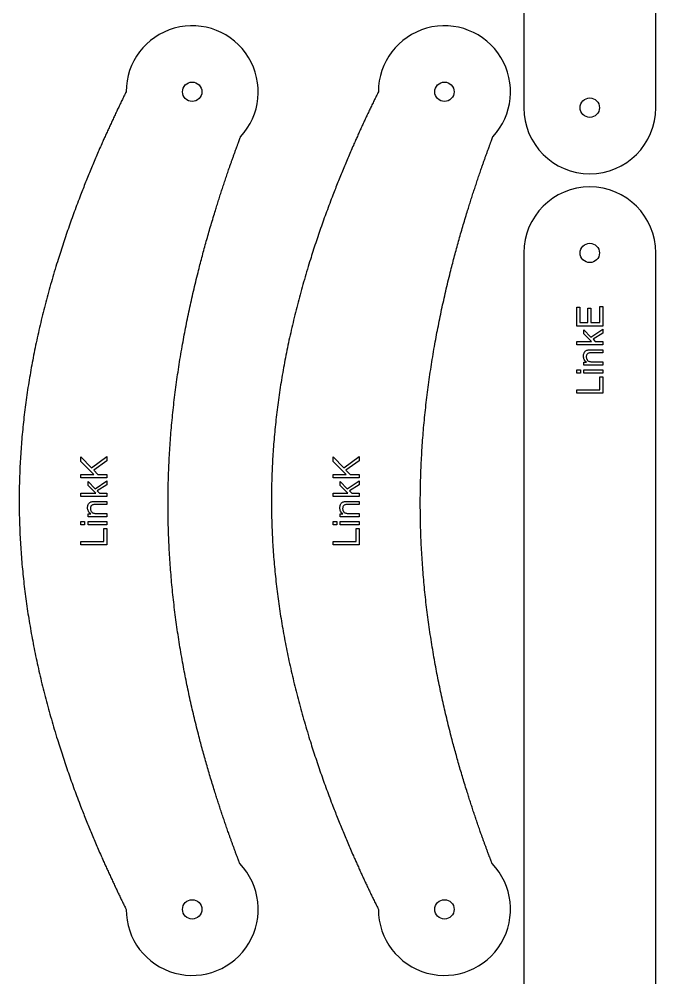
# Model space of a CAD drawing. Header units: millimetres. Extents: x 18 to 1182, y 18 to 1182.
# Drawn here: x 892.8 to 1182, y 454.3 to 889.8 of the extents above; entities that cross this region are included whole.
import ezdxf

# ---------------------------------------------------------------- set-up
doc = ezdxf.new("R2010")
doc.units = ezdxf.units.MM
doc.layers.add('cut', color=5, linetype='Continuous', true_color=0x0000ff)
doc.layers.add('line engraving', color=1, linetype='Continuous', true_color=0xff0000)

msp = doc.modelspace()

# ---------------------------------------------------------------- linework, layer by layer
at = {"layer": 'cut', "color": 5, "true_color": 0x0000ff}
for points in [[(1121.98, 1149.6), (1121.98, 849.6, 1), (1181.98, 849.6), (1181.98, 1149.6, 1)], [(1121.98, 783.6), (1121.98, 448.8, 1), (1181.98, 448.8), (1181.98, 783.6, 1)]]:
    msp.add_lwpolyline(points, format="xyb", close=True, dxfattribs=at)
for centre in [(971.39, 856.81), (1085.98, 856.81), (1151.98, 849.6), (1151.98, 783.6), (971.39, 485.41), (1085.98, 485.41)]:
    msp.add_circle(centre, 4.4, dxfattribs=at)
for centre, start, end in [((971.39, 856.81), -42.939, 180), ((1085.98, 856.81), -42.939, 180), ((971.39, 485.41), -180, 43.8887), ((1085.98, 485.41), -180, 43.8887)]:
    msp.add_arc(centre, 30, start, end, dxfattribs=at)
for points in [[(941.39, 856.81), (937.71, 849.38), (930.66, 834.52), (921.05, 812.24), (910.21, 782.53), (900.14, 745.39), (893.88, 708.25), (891.74, 671.11), (893.88, 633.97), (900.14, 596.83), (910.21, 559.69), (921.05, 529.98), (930.66, 507.69), (937.71, 492.84), (941.39, 485.41)], [(1055.98, 856.81), (1052.29, 849.38), (1045.24, 834.52), (1035.64, 812.24), (1024.79, 782.53), (1014.73, 745.39), (1008.47, 708.25), (1006.33, 671.11), (1008.47, 633.97), (1014.73, 596.83), (1024.79, 559.69), (1035.64, 529.98), (1045.24, 507.69), (1052.29, 492.84), (1055.98, 485.41)]]:
    msp.add_open_spline(points, degree=5, dxfattribs=at)
for points in [[(993.01, 506.21), (991.8, 509.39), (987.87, 519.93), (981.67, 537.83), (974.1, 563.11), (966.57, 595.83), (961.31, 632.82), (959.52, 669.91), (961.35, 707.1), (966.64, 744.39), (974.21, 777.71), (981.83, 803.6), (988.08, 822.02), (992.08, 832.95), (993.36, 836.37)], [(1107.6, 506.21), (1106.38, 509.39), (1102.45, 519.93), (1096.25, 537.83), (1088.68, 563.11), (1081.16, 595.83), (1075.89, 632.82), (1074.11, 669.91), (1075.93, 707.1), (1081.23, 744.39), (1088.79, 777.71), (1096.41, 803.6), (1102.66, 822.02), (1106.66, 832.95), (1107.94, 836.37)]]:
    msp.add_open_spline(points, degree=5, knots=[-0.9433543, -0.9433543, -0.9433543, -0.9433543, -0.9433543, -0.9433543, -0.9, -0.8, -0.7, -0.6, -0.5, -0.4, -0.3, -0.2, -0.1, -0.0544049, -0.0544049, -0.0544049, -0.0544049, -0.0544049, -0.0544049], dxfattribs=at)
at = {"layer": 'line engraving', "color": 1, "true_color": 0xff0000}
for points in [[(1157.91, 750.39), (1146.05, 750.39), (1146.05, 758.97), (1147.45, 758.97), (1147.45, 751.96), (1151.08, 751.96), (1151.08, 758.52), (1152.47, 758.52), (1152.47, 751.96), (1156.51, 751.96), (1156.51, 759.24), (1157.91, 759.24), (1157.91, 750.39)], [(1157.91, 741.9), (1146.05, 741.9), (1146.05, 743.36), (1152.81, 743.36), (1149.32, 746.8), (1149.32, 748.69), (1152.5, 745.4), (1157.91, 749.02), (1157.91, 747.22), (1153.52, 744.38), (1154.5, 743.36), (1157.91, 743.36), (1157.91, 741.9)], [(1157.91, 732.68), (1149.32, 732.68), (1149.32, 733.99), (1150.54, 733.99), (1150.21, 734.24), (1149.92, 734.51), (1149.68, 734.82), (1149.48, 735.15), (1149.32, 735.5), (1149.21, 735.88), (1149.15, 736.29), (1149.12, 736.72), (1149.14, 737.1), (1149.19, 737.47), (1149.28, 737.82), (1149.4, 738.15), (1149.55, 738.46), (1149.72, 738.72), (1149.92, 738.94), (1150.13, 739.13), (1150.37, 739.28), (1150.63, 739.4), (1150.91, 739.5), (1151.21, 739.58), (1151.45, 739.61), (1151.77, 739.64), (1152.16, 739.65), (1152.63, 739.66), (1157.91, 739.66), (1157.91, 738.2), (1152.68, 738.2), (1152.27, 738.19), (1151.9, 738.16), (1151.6, 738.11), (1151.35, 738.03), (1151.14, 737.93), (1150.96, 737.8), (1150.79, 737.63), (1150.65, 737.43), (1150.53, 737.21), (1150.45, 736.96), (1150.4, 736.7), (1150.38, 736.42), (1150.39, 736.19), (1150.42, 735.97), (1150.47, 735.75), (1150.53, 735.55), (1150.62, 735.35), (1150.72, 735.16), (1150.84, 734.98), (1150.98, 734.81), (1151.14, 734.65), (1151.34, 734.51), (1151.57, 734.4), (1151.83, 734.3), (1152.13, 734.23), (1152.46, 734.18), (1152.82, 734.15), (1153.22, 734.13), (1157.91, 734.13), (1157.91, 732.68)], [(1147.72, 729.01), (1146.05, 729.01), (1146.05, 730.46), (1147.72, 730.46), (1147.72, 729.01)], [(1157.91, 719.91), (1146.05, 719.91), (1146.05, 721.47), (1156.51, 721.47), (1156.51, 727.32), (1157.91, 727.32), (1157.91, 719.91)], [(1157.91, 729.01), (1149.32, 729.01), (1149.32, 730.46), (1157.91, 730.46), (1157.91, 729.01)], [(932.67, 681.4), (920.81, 681.4), (920.81, 682.97), (926.69, 682.97), (920.81, 688.86), (920.81, 690.99), (925.62, 686.01), (932.67, 691.21), (932.67, 689.14), (926.67, 684.91), (928.56, 682.97), (932.67, 682.97), (932.67, 681.4)], [(1047.26, 681.4), (1035.4, 681.4), (1035.4, 682.97), (1041.28, 682.97), (1035.4, 688.86), (1035.4, 690.99), (1040.2, 686.01), (1047.26, 691.21), (1047.26, 689.14), (1041.25, 684.91), (1043.15, 682.97), (1047.26, 682.97), (1047.26, 681.4)], [(932.67, 673), (920.81, 673), (920.81, 674.46), (927.58, 674.46), (924.08, 677.91), (924.08, 679.79), (927.27, 676.51), (932.67, 680.12), (932.67, 678.33), (928.28, 675.49), (929.27, 674.46), (932.67, 674.46), (932.67, 673)], [(1047.26, 673), (1035.4, 673), (1035.4, 674.46), (1042.16, 674.46), (1038.67, 677.91), (1038.67, 679.79), (1041.85, 676.51), (1047.26, 680.12), (1047.26, 678.33), (1042.86, 675.49), (1043.85, 674.46), (1047.26, 674.46), (1047.26, 673)], [(932.67, 663.78), (924.08, 663.78), (924.08, 665.09), (925.3, 665.09), (924.97, 665.34), (924.68, 665.62), (924.44, 665.92), (924.24, 666.25), (924.09, 666.6), (923.98, 666.99), (923.91, 667.39), (923.89, 667.83), (923.9, 668.21), (923.96, 668.57), (924.04, 668.92), (924.17, 669.26), (924.32, 669.56), (924.49, 669.82), (924.68, 670.05), (924.9, 670.23), (925.14, 670.38), (925.39, 670.51), (925.67, 670.61), (925.97, 670.68), (926.21, 670.72), (926.53, 670.74), (926.92, 670.76), (927.39, 670.76), (932.67, 670.76), (932.67, 669.31), (927.45, 669.31), (927.03, 669.3), (926.67, 669.27), (926.36, 669.21), (926.12, 669.14), (925.91, 669.04), (925.72, 668.9), (925.55, 668.74), (925.41, 668.54), (925.3, 668.31), (925.22, 668.07), (925.17, 667.8), (925.15, 667.52), (925.16, 667.29), (925.19, 667.07), (925.23, 666.86), (925.3, 666.65), (925.38, 666.46), (925.48, 666.27), (925.6, 666.09), (925.74, 665.91), (925.9, 665.76), (926.1, 665.62), (926.33, 665.5), (926.6, 665.41), (926.89, 665.33), (927.22, 665.28), (927.58, 665.25), (927.98, 665.24), (932.67, 665.24), (932.67, 663.78)], [(1047.26, 663.78), (1038.67, 663.78), (1038.67, 665.09), (1039.89, 665.09), (1039.56, 665.34), (1039.27, 665.62), (1039.02, 665.92), (1038.83, 666.25), (1038.67, 666.6), (1038.56, 666.99), (1038.49, 667.39), (1038.47, 667.83), (1038.49, 668.21), (1038.54, 668.57), (1038.63, 668.92), (1038.75, 669.26), (1038.9, 669.56), (1039.07, 669.82), (1039.27, 670.05), (1039.48, 670.23), (1039.72, 670.38), (1039.98, 670.51), (1040.26, 670.61), (1040.56, 670.68), (1040.8, 670.72), (1041.11, 670.74), (1041.51, 670.76), (1041.97, 670.76), (1047.26, 670.76), (1047.26, 669.31), (1042.03, 669.31), (1041.61, 669.3), (1041.25, 669.27), (1040.95, 669.21), (1040.7, 669.14), (1040.49, 669.04), (1040.3, 668.9), (1040.14, 668.74), (1040, 668.54), (1039.88, 668.31), (1039.8, 668.07), (1039.75, 667.8), (1039.73, 667.52), (1039.74, 667.29), (1039.77, 667.07), (1039.82, 666.86), (1039.88, 666.65), (1039.96, 666.46), (1040.07, 666.27), (1040.19, 666.09), (1040.32, 665.91), (1040.49, 665.76), (1040.69, 665.62), (1040.92, 665.5), (1041.18, 665.41), (1041.48, 665.33), (1041.81, 665.28), (1042.17, 665.25), (1042.56, 665.24), (1047.26, 665.24), (1047.26, 663.78)], [(922.49, 660.11), (920.81, 660.11), (920.81, 661.57), (922.49, 661.57), (922.49, 660.11)], [(932.67, 651.01), (920.81, 651.01), (920.81, 652.58), (931.27, 652.58), (931.27, 658.42), (932.67, 658.42), (932.67, 651.01)], [(932.67, 660.11), (924.08, 660.11), (924.08, 661.57), (932.67, 661.57), (932.67, 660.11)], [(1037.07, 660.11), (1035.4, 660.11), (1035.4, 661.57), (1037.07, 661.57), (1037.07, 660.11)], [(1047.26, 651.01), (1035.4, 651.01), (1035.4, 652.58), (1045.86, 652.58), (1045.86, 658.42), (1047.26, 658.42), (1047.26, 651.01)], [(1047.26, 660.11), (1038.67, 660.11), (1038.67, 661.57), (1047.26, 661.57), (1047.26, 660.11)]]:
    msp.add_lwpolyline(points, dxfattribs=at)

doc.saveas('drawing.dxf')
